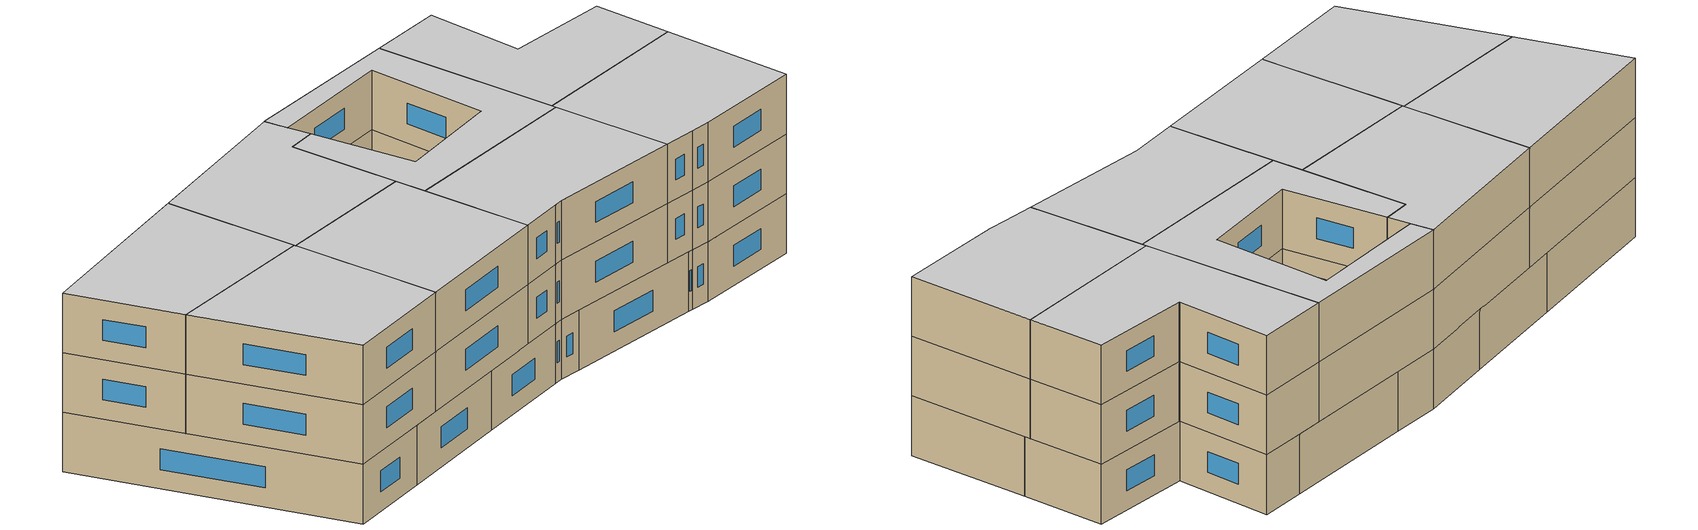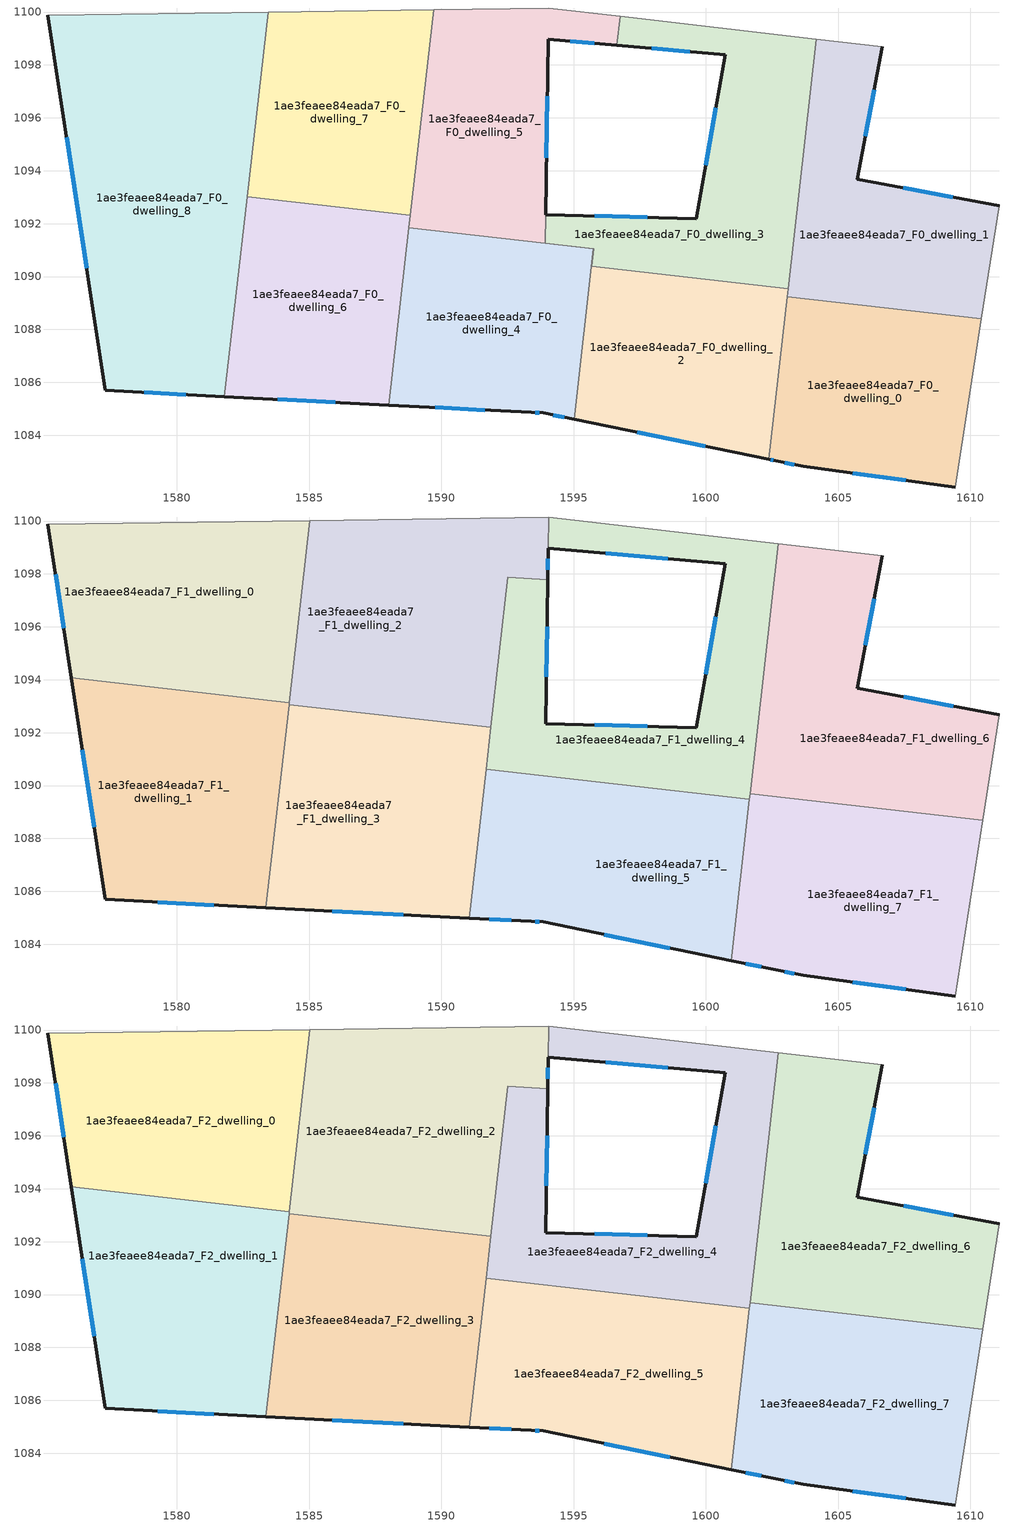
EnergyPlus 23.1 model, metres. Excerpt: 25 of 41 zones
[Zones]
1ae3feaee84eada7_F0_dwelling_0
 floor ground (EU_floor_Construction): 1610.42,1088.4 1609.44,1082.04 1603.68,1082.83 1602.64,1083.04 1602.38,1083.09 1603.07,1089.23 z0
 wall outside (EU_wall_Construction): 1602.38,1083.09 1602.64,1083.04 1603.68,1082.83 1609.44,1082.04 z0:3
 wall to 1ae3feaee84eada7_F0_dwelling_1 (EU_wall_Construction): 1610.42,1088.4 1603.07,1089.23 z0:3
 wall adiabatic (EU_wall_Construction): 1609.44,1082.04 1610.42,1088.4 z0:3
 wall to 1ae3feaee84eada7_F0_dwelling_2 (EU_wall_Construction): 1603.07,1089.23 1602.38,1083.09 z0:3
 window (EU_Window_Construction): 1602.46,1083.07 1602.55,1083.05 / 1605.55,1082.57 1607.56,1082.3 / 1602.97,1082.97 1603.34,1082.89 z0.98:2.02
1ae3feaee84eada7_F0_dwelling_1
 floor ground (EU_floor_Construction): 1606.67,1098.68 1605.73,1093.68 1611.09,1092.67 1610.42,1088.4 1603.07,1089.23 1604.18,1098.97 z0
 wall outside (EU_wall_Construction): 1611.09,1092.67 1605.73,1093.68 1606.67,1098.68 z0:3
 wall adiabatic (EU_wall_Construction): 1606.67,1098.68 1604.18,1098.97 / 1610.42,1088.4 1611.09,1092.67 z0:3
 wall to 1ae3feaee84eada7_F0_dwelling_3 (EU_wall_Construction): 1604.18,1098.97 1603.11,1089.54 z0:3
 wall to 1ae3feaee84eada7_F0_dwelling_2 (EU_wall_Construction): 1603.11,1089.54 1603.07,1089.23 z0:3
 window (EU_Window_Construction): 1606.03,1095.31 1606.36,1097.06 / 1609.34,1093 1607.47,1093.36 z0.98:2.02
1ae3feaee84eada7_F0_dwelling_2
 floor ground (EU_floor_Construction): 1603.11,1089.54 1602.38,1083.09 1595.03,1084.6 1595.76,1091.06 1595.68,1090.39 z0
 wall outside (EU_wall_Construction): 1595.03,1084.6 1602.38,1083.09 z0:3
 wall to 1ae3feaee84eada7_F0_dwelling_4 (EU_wall_Construction): 1593.93,1091.27 1595.75,1091.05 1595.02,1084.6 z0:3
 wall to 1ae3feaee84eada7_F0_dwelling_3 (EU_wall_Construction): 1603.11,1089.54 1595.68,1090.39 1595.76,1091.06 1593.93,1091.27 1593.95,1092.34 z0:3
 wall to 1ae3feaee84eada7_F0_dwelling_5 (EU_wall_Construction): 1593.94,1092.35 1593.93,1091.27 z0:3
 window (EU_Window_Construction): 1597.42,1084.11 1599.99,1083.58 z0.98:2.02
1ae3feaee84eada7_F0_dwelling_3
 floor ground (EU_floor_Construction): 1604.18,1098.97 1603.11,1089.54 1595.68,1090.39 1595.76,1091.06 1593.93,1091.27 1593.95,1092.34 1599.64,1092.18 1600.73,1098.39 1596.63,1098.74 1596.76,1099.84 z0
 wall outside (EU_wall_Construction): 1596.63,1098.74 1600.73,1098.39 1599.64,1092.18 1593.95,1092.34 z0:3
 wall to 1ae3feaee84eada7_F0_dwelling_5 (EU_wall_Construction): 1596.76,1099.84 1596.63,1098.74 z0:3
 wall adiabatic (EU_wall_Construction): 1604.18,1098.97 1596.76,1099.84 z0:3
 window (EU_Window_Construction): 1597.79,1092.24 1595.8,1092.29 / 1600.37,1096.38 1599.99,1094.2 / 1597.96,1098.63 1599.39,1098.51 z0.98:2.02
1ae3feaee84eada7_F0_dwelling_4
 floor ground (EU_floor_Construction): 1595.75,1091.05 1595.02,1084.6 1593.85,1084.84 1593.4,1084.87 1588.01,1085.14 1588.77,1091.85 1593.93,1091.27 z0
 wall outside (EU_wall_Construction): 1588.01,1085.14 1593.4,1084.87 1593.85,1084.84 1595.02,1084.6 z0:3
 wall to 1ae3feaee84eada7_F0_dwelling_5 (EU_wall_Construction): 1593.93,1091.27 1588.77,1091.85 z0:3
 wall to 1ae3feaee84eada7_F0_dwelling_6 (EU_wall_Construction): 1588.77,1091.85 1588.01,1085.14 z0:3
 window (EU_Window_Construction): 1594.23,1084.77 1594.64,1084.68 / 1593.54,1084.86 1593.7,1084.85 / 1589.76,1085.05 1591.65,1084.96 z0.98:2.02
 ceiling adiabatic (EU_roof_Construction): 1595.65,1090.16 1595.75,1091.05 1591.8,1091.51 1591.69,1090.61 z3
1ae3feaee84eada7_F0_dwelling_5
 floor ground (EU_floor_Construction): 1596.76,1099.84 1596.63,1098.74 1594.04,1098.96 1593.93,1091.27 1588.77,1091.85 1589.71,1100.09 1594.06,1100.16 z0
 wall outside (EU_wall_Construction): 1593.94,1092.35 1594.04,1098.96 1596.63,1098.74 z0:3
 wall adiabatic (EU_wall_Construction): 1596.76,1099.84 1594.06,1100.16 1589.71,1100.09 z0:3
 wall to 1ae3feaee84eada7_F0_dwelling_7 (EU_wall_Construction): 1589.71,1100.09 1588.83,1092.32 z0:3
 wall to 1ae3feaee84eada7_F0_dwelling_6 (EU_wall_Construction): 1588.83,1092.32 1588.77,1091.85 z0:3
 window (EU_Window_Construction): 1594.88,1098.89 1595.79,1098.82 / 1593.97,1094.5 1594.01,1096.81 z0.98:2.02
1ae3feaee84eada7_F0_dwelling_6
 floor ground (EU_floor_Construction): 1588.83,1092.32 1588.01,1085.14 1581.8,1085.46 1582.66,1093.02 z0
 wall outside (EU_wall_Construction): 1581.8,1085.46 1588.01,1085.14 z0:3
 wall to 1ae3feaee84eada7_F0_dwelling_7 (EU_wall_Construction): 1588.83,1092.32 1582.66,1093.02 z0:3
 wall to 1ae3feaee84eada7_F0_dwelling_8 (EU_wall_Construction): 1582.66,1093.02 1581.8,1085.46 z0:3
 window (EU_Window_Construction): 1583.82,1085.36 1585.99,1085.25 z0.98:2.02
1ae3feaee84eada7_F0_dwelling_7
 floor ground (EU_floor_Construction): 1589.71,1100.09 1588.83,1092.32 1582.66,1093.02 1583.45,1100 z0
 wall adiabatic (EU_wall_Construction): 1589.71,1100.09 1583.45,1100 z0:3
 wall to 1ae3feaee84eada7_F0_dwelling_8 (EU_wall_Construction): 1583.45,1100 1582.66,1093.02 z0:3
1ae3feaee84eada7_F0_dwelling_8
 floor ground (EU_floor_Construction): 1583.45,1100 1581.8,1085.46 1577.3,1085.7 1575.13,1099.88 z0
 wall outside (EU_wall_Construction): 1575.13,1099.88 1577.3,1085.7 1581.8,1085.46 z0:3
 wall adiabatic (EU_wall_Construction): 1583.45,1100 1575.13,1099.88 z0:3
 window (EU_Window_Construction): 1578.76,1085.62 1580.34,1085.54 / 1575.83,1095.26 1576.59,1090.31 z0.98:2.02
1ae3feaee84eada7_F1_dwelling_0
 floor to 1ae3feaee84eada7_F0_dwelling_8 (EU_floor_Construction): 1583.45,1100 1582.69,1093.31 1576.02,1094.07 1575.13,1099.88 z3
 floor to 1ae3feaee84eada7_F0_dwelling_7 (EU_floor_Construction): 1585.03,1100.02 1584.25,1093.13 1582.69,1093.31 1583.45,1100 z3
 wall outside (EU_wall_Construction): 1575.13,1099.88 1576.02,1094.07 z3:6
 wall to 1ae3feaee84eada7_F1_dwelling_1 (EU_wall_Construction): 1576.02,1094.07 1584.25,1093.13 z3:6
 wall adiabatic (EU_wall_Construction): 1585.03,1100.02 1575.13,1099.88 z3:6
 wall to 1ae3feaee84eada7_F1_dwelling_2 (EU_wall_Construction): 1584.25,1093.13 1585.03,1100.02 z3:6
 window (EU_Window_Construction): 1575.42,1097.99 1575.73,1095.96 z3.98:5.02
1ae3feaee84eada7_F1_dwelling_1
 floor to 1ae3feaee84eada7_F0_dwelling_6 (EU_floor_Construction): 1584.22,1092.85 1583.37,1085.38 1581.8,1085.46 1582.66,1093.02 z3
 floor to 1ae3feaee84eada7_F0_dwelling_8 (EU_floor_Construction): 1582.69,1093.31 1581.8,1085.46 1577.3,1085.7 1576.02,1094.07 z3
 floor to 1ae3feaee84eada7_F0_dwelling_7 (EU_floor_Construction): 1584.25,1093.13 1584.22,1092.85 1582.66,1093.02 1582.69,1093.31 z3
 wall outside (EU_wall_Construction): 1576.02,1094.07 1577.3,1085.7 1583.37,1085.38 z3:6
 wall to 1ae3feaee84eada7_F1_dwelling_3 (EU_wall_Construction): 1583.37,1085.38 1584.24,1093.06 z3:6
 wall to 1ae3feaee84eada7_F1_dwelling_2 (EU_wall_Construction): 1584.24,1093.06 1584.25,1093.13 z3:6
 window (EU_Window_Construction): 1576.43,1091.35 1576.88,1088.42 / 1579.27,1085.59 1581.39,1085.48 z3.98:5.02
1ae3feaee84eada7_F1_dwelling_2
 floor to 1ae3feaee84eada7_F0_dwelling_7 (EU_floor_Construction): 1589.71,1100.09 1588.85,1092.54 1584.24,1093.06 1585.03,1100.02 z3
 floor to 1ae3feaee84eada7_F0_dwelling_5 (EU_floor_Construction): 1594.05,1100.15 1594.02,1097.77 1592.52,1097.87 1591.87,1092.2 1588.85,1092.54 1589.71,1100.09 z3
 wall outside (EU_wall_Construction): 1594.02,1097.77 1594.04,1098.97 z3:6
 wall to 1ae3feaee84eada7_F1_dwelling_4 (EU_wall_Construction): 1591.87,1092.2 1592.52,1097.87 1594.02,1097.77 / 1594.04,1098.97 1594.05,1100.16 z3:6
 wall to 1ae3feaee84eada7_F1_dwelling_3 (EU_wall_Construction): 1584.24,1093.06 1591.87,1092.2 z3:6
 wall adiabatic (EU_wall_Construction): 1594.05,1100.16 1585.03,1100.02 z3:6
 window (EU_Window_Construction): 1594.03,1098.16 1594.03,1098.58 z3.98:5.02
1ae3feaee84eada7_F1_dwelling_3
 floor to 1ae3feaee84eada7_F0_dwelling_4 (EU_floor_Construction): 1591.8,1091.51 1591.05,1084.99 1588.01,1085.14 1588.77,1091.85 z3
 floor to 1ae3feaee84eada7_F0_dwelling_6 (EU_floor_Construction): 1588.83,1092.32 1588.01,1085.14 1583.37,1085.38 1584.22,1092.85 z3
 floor to 1ae3feaee84eada7_F0_dwelling_7 (EU_floor_Construction): 1588.85,1092.54 1588.83,1092.32 1584.22,1092.85 1584.24,1093.06 z3
 floor to 1ae3feaee84eada7_F0_dwelling_5 (EU_floor_Construction): 1591.87,1092.2 1591.8,1091.51 1588.77,1091.85 1588.85,1092.54 z3
 wall outside (EU_wall_Construction): 1583.37,1085.38 1591.05,1084.99 z3:6
 wall to 1ae3feaee84eada7_F1_dwelling_5 (EU_wall_Construction): 1591.05,1084.99 1591.69,1090.61 z3:6
 wall to 1ae3feaee84eada7_F1_dwelling_4 (EU_wall_Construction): 1591.69,1090.61 1591.87,1092.2 z3:6
 window (EU_Window_Construction): 1585.87,1085.25 1588.56,1085.11 z3.98:5.02
1ae3feaee84eada7_F1_dwelling_4
 floor to 1ae3feaee84eada7_F0_dwelling_3 (EU_floor_Construction): 1602.75,1099.14 1601.67,1089.71 1595.68,1090.39 1595.76,1091.06 1593.93,1091.27 1593.95,1092.34 1599.64,1092.18 1600.73,1098.39 1596.63,1098.74 1596.76,1099.84 z3
 floor to 1ae3feaee84eada7_F0_dwelling_5 (EU_floor_Construction): 1594.02,1097.77 1593.93,1091.27 1591.8,1091.51 1592.52,1097.87 z3; 1596.76,1099.84 1596.63,1098.74 1594.04,1098.96 1594.06,1100.15 z3
 floor to 1ae3feaee84eada7_F0_dwelling_2 (EU_floor_Construction): 1601.67,1089.71 1601.65,1089.48 1595.65,1090.16 1595.75,1091.05 1595.68,1090.39 z3
 floor adiabatic (EU_floor_Construction): 1595.75,1091.05 1595.65,1090.16 1591.69,1090.61 1591.8,1091.51 z3
 wall outside (EU_wall_Construction): 1594.04,1098.96 1600.73,1098.39 1599.64,1092.18 1593.95,1092.34 1594.02,1097.77 z3:6
 wall adiabatic (EU_wall_Construction): 1602.75,1099.14 1594.06,1100.16 z3:6
 wall to 1ae3feaee84eada7_F1_dwelling_5 (EU_wall_Construction): 1591.69,1090.61 1601.65,1089.48 z3:6
 wall to 1ae3feaee84eada7_F1_dwelling_6 (EU_wall_Construction): 1601.67,1089.7 1602.75,1099.14 z3:6
 wall to 1ae3feaee84eada7_F1_dwelling_7 (EU_wall_Construction): 1601.65,1089.48 1601.67,1089.7 z3:6
 window (EU_Window_Construction): 1593.97,1094.11 1594,1096.01 / 1597.79,1092.24 1595.8,1092.29 / 1600.37,1096.38 1599.99,1094.2 / 1596.22,1098.78 1598.55,1098.58 z3.98:5.02
1ae3feaee84eada7_F1_dwelling_5
 floor to 1ae3feaee84eada7_F0_dwelling_2 (EU_floor_Construction): 1601.65,1089.48 1600.96,1083.38 1595.02,1084.6 1595.65,1090.16 z3
 floor to 1ae3feaee84eada7_F0_dwelling_4 (EU_floor_Construction): 1595.65,1090.16 1595.02,1084.6 1593.85,1084.84 1593.4,1084.87 1591.05,1084.99 1591.69,1090.61 z3
 wall outside (EU_wall_Construction): 1591.05,1084.99 1593.4,1084.87 1593.85,1084.84 1600.96,1083.38 z3:6
 wall to 1ae3feaee84eada7_F1_dwelling_7 (EU_wall_Construction): 1600.96,1083.38 1601.65,1089.48 z3:6
 window (EU_Window_Construction): 1593.54,1084.86 1593.7,1084.85 / 1591.82,1084.95 1592.63,1084.9 / 1596.16,1084.37 1598.64,1083.86 z3.98:5.02
1ae3feaee84eada7_F1_dwelling_6
 floor to 1ae3feaee84eada7_F0_dwelling_1 (EU_floor_Construction): 1606.67,1098.68 1605.73,1093.68 1611.09,1092.67 1610.47,1088.7 1603.11,1089.53 1604.18,1098.97 z3
 floor to 1ae3feaee84eada7_F0_dwelling_3 (EU_floor_Construction): 1604.18,1098.97 1603.11,1089.54 1601.67,1089.71 1602.75,1099.14 z3
 wall outside (EU_wall_Construction): 1611.09,1092.67 1605.74,1093.68 1605.73,1093.68 1606.67,1098.68 z3:6
 wall adiabatic (EU_wall_Construction): 1610.47,1088.7 1611.09,1092.67 / 1606.67,1098.68 1602.75,1099.14 z3:6
 wall to 1ae3feaee84eada7_F1_dwelling_7 (EU_wall_Construction): 1601.67,1089.7 1610.47,1088.7 z3:6
 window (EU_Window_Construction): 1606.03,1095.31 1606.36,1097.06 / 1609.35,1093 1607.48,1093.35 z3.98:5.02
1ae3feaee84eada7_F1_dwelling_7
 floor to 1ae3feaee84eada7_F0_dwelling_0 (EU_floor_Construction): 1610.42,1088.4 1609.44,1082.04 1603.68,1082.83 1602.64,1083.04 1602.38,1083.09 1603.07,1089.23 z3
 floor to 1ae3feaee84eada7_F0_dwelling_2 (EU_floor_Construction): 1603.11,1089.53 1602.38,1083.09 1600.96,1083.38 1601.67,1089.7 z3
 floor to 1ae3feaee84eada7_F0_dwelling_1 (EU_floor_Construction): 1610.47,1088.7 1610.42,1088.4 1603.07,1089.23 1603.11,1089.53 z3
 wall outside (EU_wall_Construction): 1600.96,1083.38 1602.64,1083.04 1603.68,1082.83 1609.44,1082.04 z3:6
 wall adiabatic (EU_wall_Construction): 1609.44,1082.04 1610.47,1088.7 z3:6
 window (EU_Window_Construction): 1602.97,1082.97 1603.34,1082.89 / 1601.5,1083.27 1602.09,1083.15 / 1605.55,1082.57 1607.56,1082.3 z3.98:5.02
1ae3feaee84eada7_F2_dwelling_0
 floor to 1ae3feaee84eada7_F1_dwelling_0 (EU_floor_Construction): 1585.03,1100.02 1584.25,1093.13 1576.02,1094.07 1575.13,1099.88 z6
 wall outside (EU_wall_Construction): 1575.13,1099.88 1576.02,1094.07 z6:9
 wall to 1ae3feaee84eada7_F2_dwelling_1 (EU_wall_Construction): 1576.02,1094.07 1584.25,1093.13 z6:9
 wall adiabatic (EU_wall_Construction): 1585.03,1100.02 1575.13,1099.88 z6:9
 wall to 1ae3feaee84eada7_F2_dwelling_2 (EU_wall_Construction): 1584.25,1093.13 1585.03,1100.02 z6:9
 window (EU_Window_Construction): 1575.42,1097.99 1575.73,1095.96 z6.98:8.02
 ceiling to 1ae3feaee84eada7_F3_dwelling_0 (EU_floor_Construction): 1584.25,1093.13 1585.03,1100.02 1575.13,1099.88 1576.02,1094.07 z9
1ae3feaee84eada7_F2_dwelling_1
 floor to 1ae3feaee84eada7_F1_dwelling_1 (EU_floor_Construction): 1584.25,1093.13 1583.37,1085.38 1577.3,1085.7 1576.02,1094.07 z6
 wall outside (EU_wall_Construction): 1576.02,1094.07 1577.3,1085.7 1583.37,1085.38 z6:9
 wall to 1ae3feaee84eada7_F2_dwelling_3 (EU_wall_Construction): 1583.37,1085.38 1584.24,1093.06 z6:9
 wall to 1ae3feaee84eada7_F2_dwelling_2 (EU_wall_Construction): 1584.24,1093.06 1584.25,1093.13 z6:9
 window (EU_Window_Construction): 1576.43,1091.35 1576.88,1088.42 / 1579.27,1085.59 1581.39,1085.48 z6.98:8.02
 ceiling to 1ae3feaee84eada7_F3_dwelling_1 (EU_floor_Construction): 1583.37,1085.38 1584.25,1093.13 1576.02,1094.07 1577.3,1085.7 z9
1ae3feaee84eada7_F2_dwelling_2
 floor to 1ae3feaee84eada7_F1_dwelling_2 (EU_floor_Construction): 1594.05,1100.16 1594.02,1097.77 1592.52,1097.87 1591.87,1092.2 1584.24,1093.06 1585.03,1100.02 z6
 wall outside (EU_wall_Construction): 1594.02,1097.77 1594.04,1098.97 z6:9
 wall to 1ae3feaee84eada7_F2_dwelling_4 (EU_wall_Construction): 1591.87,1092.2 1592.52,1097.87 1594.02,1097.77 / 1594.04,1098.97 1594.05,1100.16 z6:9
 wall to 1ae3feaee84eada7_F2_dwelling_3 (EU_wall_Construction): 1584.24,1093.06 1591.87,1092.2 z6:9
 wall adiabatic (EU_wall_Construction): 1594.05,1100.16 1585.03,1100.02 z6:9
 window (EU_Window_Construction): 1594.03,1098.16 1594.03,1098.58 z6.98:8.02
 ceiling to 1ae3feaee84eada7_F3_dwelling_2 (EU_floor_Construction): 1591.87,1092.2 1592.52,1097.87 1594.02,1097.77 1594.05,1100.16 1585.03,1100.02 1584.24,1093.06 z9
1ae3feaee84eada7_F2_dwelling_3
 floor to 1ae3feaee84eada7_F1_dwelling_3 (EU_floor_Construction): 1591.87,1092.2 1591.05,1084.99 1583.37,1085.38 1584.24,1093.06 z6
 wall outside (EU_wall_Construction): 1583.37,1085.38 1591.05,1084.99 z6:9
 wall to 1ae3feaee84eada7_F2_dwelling_5 (EU_wall_Construction): 1591.05,1084.99 1591.69,1090.61 z6:9
 wall to 1ae3feaee84eada7_F2_dwelling_4 (EU_wall_Construction): 1591.69,1090.61 1591.87,1092.2 z6:9
 window (EU_Window_Construction): 1585.87,1085.25 1588.56,1085.11 z6.98:8.02
 ceiling to 1ae3feaee84eada7_F3_dwelling_3 (EU_floor_Construction): 1591.05,1084.99 1591.87,1092.2 1584.24,1093.06 1583.37,1085.38 z9
1ae3feaee84eada7_F2_dwelling_4
 floor to 1ae3feaee84eada7_F1_dwelling_4 (EU_floor_Construction): 1602.75,1099.14 1601.65,1089.48 1591.69,1090.61 1592.52,1097.87 1594.02,1097.77 1593.95,1092.34 1599.64,1092.18 1600.73,1098.39 1594.04,1098.96 1594.06,1100.16 z6
 wall outside (EU_wall_Construction): 1594.04,1098.96 1600.73,1098.39 1599.64,1092.18 1593.95,1092.34 1594.02,1097.77 z6:9
 wall adiabatic (EU_wall_Construction): 1602.75,1099.14 1594.06,1100.16 z6:9
 wall to 1ae3feaee84eada7_F2_dwelling_5 (EU_wall_Construction): 1591.69,1090.61 1601.65,1089.48 z6:9
 wall to 1ae3feaee84eada7_F2_dwelling_6 (EU_wall_Construction): 1601.67,1089.7 1602.75,1099.14 z6:9
 wall to 1ae3feaee84eada7_F2_dwelling_7 (EU_wall_Construction): 1601.65,1089.48 1601.67,1089.7 z6:9
 window (EU_Window_Construction): 1593.97,1094.11 1594,1096.01 / 1597.79,1092.24 1595.8,1092.29 / 1600.37,1096.38 1599.99,1094.2 / 1596.22,1098.78 1598.55,1098.58 z6.98:8.02
 ceiling to 1ae3feaee84eada7_F3_dwelling_4 (EU_floor_Construction): 1601.65,1089.48 1602.75,1099.14 1594.06,1100.16 1594.04,1098.96 1600.73,1098.39 1599.64,1092.18 1593.95,1092.34 1594.02,1097.77 1592.52,1097.87 1591.69,1090.61 z9
1ae3feaee84eada7_F2_dwelling_5
 floor to 1ae3feaee84eada7_F1_dwelling_5 (EU_floor_Construction): 1601.65,1089.48 1600.96,1083.38 1593.85,1084.84 1593.4,1084.87 1591.05,1084.99 1591.69,1090.61 z6
 wall outside (EU_wall_Construction): 1591.05,1084.99 1593.4,1084.87 1593.85,1084.84 1600.96,1083.38 z6:9
 wall to 1ae3feaee84eada7_F2_dwelling_7 (EU_wall_Construction): 1600.96,1083.38 1601.65,1089.48 z6:9
 window (EU_Window_Construction): 1593.54,1084.86 1593.7,1084.85 / 1591.82,1084.95 1592.63,1084.9 / 1596.16,1084.37 1598.64,1083.86 z6.98:8.02
 ceiling to 1ae3feaee84eada7_F3_dwelling_5 (EU_floor_Construction): 1600.96,1083.38 1601.65,1089.48 1591.69,1090.61 1591.05,1084.99 1593.4,1084.87 1593.85,1084.84 z9
1ae3feaee84eada7_F2_dwelling_6
 floor to 1ae3feaee84eada7_F1_dwelling_6 (EU_floor_Construction): 1606.67,1098.68 1605.73,1093.68 1605.74,1093.68 1611.09,1092.67 1610.47,1088.7 1601.67,1089.7 1602.75,1099.14 z6
 wall outside (EU_wall_Construction): 1611.09,1092.67 1605.74,1093.68 1605.73,1093.68 1606.67,1098.68 z6:9
 wall adiabatic (EU_wall_Construction): 1610.47,1088.7 1611.09,1092.67 / 1606.67,1098.68 1602.75,1099.14 z6:9
 wall to 1ae3feaee84eada7_F2_dwelling_7 (EU_wall_Construction): 1601.67,1089.7 1610.47,1088.7 z6:9
 window (EU_Window_Construction): 1606.03,1095.31 1606.36,1097.06 / 1609.35,1093 1607.48,1093.35 z6.98:8.02
 ceiling to 1ae3feaee84eada7_F3_dwelling_6 (EU_floor_Construction): 1610.47,1088.7 1611.09,1092.67 1605.74,1093.68 1605.73,1093.68 1606.67,1098.68 1602.75,1099.14 1601.67,1089.7 z9
1ae3feaee84eada7_F2_dwelling_7
 floor to 1ae3feaee84eada7_F1_dwelling_7 (EU_floor_Construction): 1610.47,1088.7 1609.44,1082.04 1603.68,1082.83 1602.64,1083.04 1600.96,1083.38 1601.67,1089.7 z6
 wall outside (EU_wall_Construction): 1600.96,1083.38 1602.64,1083.04 1603.68,1082.83 1609.44,1082.04 z6:9
 wall adiabatic (EU_wall_Construction): 1609.44,1082.04 1610.47,1088.7 z6:9
 window (EU_Window_Construction): 1602.97,1082.97 1603.34,1082.89 / 1601.5,1083.27 1602.09,1083.15 / 1605.55,1082.57 1607.56,1082.3 z6.98:8.02
 ceiling to 1ae3feaee84eada7_F3_dwelling_7 (EU_floor_Construction): 1609.44,1082.04 1610.47,1088.7 1601.67,1089.7 1600.96,1083.38 1602.64,1083.04 1603.68,1082.83 z9
[Building]
EU S2 Campaign: North Axis=0; Terrain=City; Solar Distribution=FullExterior
[Site:Location]
Bologna: Latitude=44.5; Longitude=11.25; Time Zone=1; Elevation=37
[SizingPeriod:WeatherFileDays]
AnnualSizingPeriod: Begin Month=1; Begin Day of Month=1; End Month=12; End Day of Month=31; Day of Week for Start Day=Monday; Use Weather File Daylight Saving Period=No; Use Weather File Rain and Snow Indicators=No
[MATERIAL]
EU_InternalMass_Material: Roughness=MediumRough; Thickness=0.1; Conductivity=1; Density=1800; Specific Heat=900; Thermal Absorptance=0.9; Solar Absorptance=0.7; Visible Absorptance=0.7
[MATERIAL:NOMASS] Roughness=MediumRough; Thermal Absorptance=0.9; Solar Absorptance=0.7; Visible Absorptance=0.7
Name | Thermal Resistance
EU_wall_NoMass | 0.905828
EU_roof_NoMass | 0.37593
EU_floor_NoMass | 0.67114
[WINDOWMATERIAL:SIMPLEGLAZINGSYSTEM]
EU_Window_SimpleGlazing: UFactor=4.52486; Solar Heat Gain Coefficient=0.85; Visible Transmittance=0.85
[CONSTRUCTION]
EU_wall_Construction: EU_wall_NoMass
EU_roof_Construction: EU_roof_NoMass
EU_floor_Construction: EU_floor_NoMass
EU_Window_Construction: EU_Window_SimpleGlazing
EU_InternalMass_Construction: EU_InternalMass_Material
[ZONE] Type=1; Multiplier=1; Ceiling Height=autocalculate; Floor Area=autocalculate; Part of Total Floor Area=Yes
Name | Volume
1ae3feaee84eada7_F0_dwelling_0 | 138.152
1ae3feaee84eada7_F1_dwelling_0; 1ae3feaee84eada7_F2_dwelling_0 | 172.68
1ae3feaee84eada7_F0_dwelling_1 | 138.162
1ae3feaee84eada7_F1_dwelling_1; 1ae3feaee84eada7_F2_dwelling_1 | 172.677
1ae3feaee84eada7_F0_dwelling_2 | 138.135
1ae3feaee84eada7_F1_dwelling_2; 1ae3feaee84eada7_F2_dwelling_2 | 182.41
1ae3feaee84eada7_F0_dwelling_3 | 144.729
1ae3feaee84eada7_F1_dwelling_3; 1ae3feaee84eada7_F2_dwelling_3 | 172.679
1ae3feaee84eada7_F0_dwelling_4 | 138.01
1ae3feaee84eada7_F1_dwelling_4 | 162.938
1ae3feaee84eada7_F2_dwelling_4 | 162.952
1ae3feaee84eada7_F0_dwelling_5 | 131.535
1ae3feaee84eada7_F1_dwelling_5; 1ae3feaee84eada7_F2_dwelling_5 | 172.6875
1ae3feaee84eada7_F0_dwelling_6 | 138.141
1ae3feaee84eada7_F1_dwelling_6; 1ae3feaee84eada7_F2_dwelling_6 | 172.673
1ae3feaee84eada7_F0_dwelling_7 | 138.142
1ae3feaee84eada7_F1_dwelling_7; 1ae3feaee84eada7_F2_dwelling_7 | 172.689
1ae3feaee84eada7_F0_dwelling_8 | 276.3
[INTERNALMASS] Construction=EU_InternalMass_Construction
Name | Zone or ZoneList | Surface Area
1ae3feaee84eada7_F0_dwelling_0_EU_InternalMass | 1ae3feaee84eada7_F0_dwelling_0 | 46.0506
1ae3feaee84eada7_F0_dwelling_1_EU_InternalMass | 1ae3feaee84eada7_F0_dwelling_1 | 46.054
1ae3feaee84eada7_F0_dwelling_2_EU_InternalMass | 1ae3feaee84eada7_F0_dwelling_2 | 46.0962
1ae3feaee84eada7_F0_dwelling_3_EU_InternalMass | 1ae3feaee84eada7_F0_dwelling_3 | 48.2429
1ae3feaee84eada7_F0_dwelling_4_EU_InternalMass | 1ae3feaee84eada7_F0_dwelling_4 | 45.9985
1ae3feaee84eada7_F0_dwelling_5_EU_InternalMass | 1ae3feaee84eada7_F0_dwelling_5 | 43.8569
1ae3feaee84eada7_F0_dwelling_6_EU_InternalMass | 1ae3feaee84eada7_F0_dwelling_6 | 46.0473
1ae3feaee84eada7_F0_dwelling_7_EU_InternalMass | 1ae3feaee84eada7_F0_dwelling_7 | 46.0469
1ae3feaee84eada7_F0_dwelling_8_EU_InternalMass | 1ae3feaee84eada7_F0_dwelling_8 | 92.1003
1ae3feaee84eada7_F1_dwelling_0_EU_InternalMass | 1ae3feaee84eada7_F1_dwelling_0 | 57.5601
1ae3feaee84eada7_F1_dwelling_1_EU_InternalMass | 1ae3feaee84eada7_F1_dwelling_1 | 57.5583
1ae3feaee84eada7_F1_dwelling_2_EU_InternalMass | 1ae3feaee84eada7_F1_dwelling_2 | 60.801
1ae3feaee84eada7_F1_dwelling_3_EU_InternalMass | 1ae3feaee84eada7_F1_dwelling_3 | 57.5607
1ae3feaee84eada7_F1_dwelling_4_EU_InternalMass | 1ae3feaee84eada7_F1_dwelling_4 | 54.3223
1ae3feaee84eada7_F1_dwelling_5_EU_InternalMass | 1ae3feaee84eada7_F1_dwelling_5 | 57.5639
1ae3feaee84eada7_F1_dwelling_6_EU_InternalMass | 1ae3feaee84eada7_F1_dwelling_6 | 57.5579
1ae3feaee84eada7_F1_dwelling_7_EU_InternalMass | 1ae3feaee84eada7_F1_dwelling_7 | 57.5623
1ae3feaee84eada7_F2_dwelling_0_EU_InternalMass | 1ae3feaee84eada7_F2_dwelling_0 | 57.5601
1ae3feaee84eada7_F2_dwelling_1_EU_InternalMass | 1ae3feaee84eada7_F2_dwelling_1 | 57.5583
1ae3feaee84eada7_F2_dwelling_2_EU_InternalMass | 1ae3feaee84eada7_F2_dwelling_2 | 60.801
1ae3feaee84eada7_F2_dwelling_3_EU_InternalMass | 1ae3feaee84eada7_F2_dwelling_3 | 57.5607
1ae3feaee84eada7_F2_dwelling_4_EU_InternalMass | 1ae3feaee84eada7_F2_dwelling_4 | 54.3223
1ae3feaee84eada7_F2_dwelling_5_EU_InternalMass | 1ae3feaee84eada7_F2_dwelling_5 | 57.5639
1ae3feaee84eada7_F2_dwelling_6_EU_InternalMass | 1ae3feaee84eada7_F2_dwelling_6 | 57.5579
1ae3feaee84eada7_F2_dwelling_7_EU_InternalMass | 1ae3feaee84eada7_F2_dwelling_7 | 57.5623
[OTHEREQUIPMENT] Fuel Type=Electricity; Design Level Calculation Method=Watts/Area; Power per Zone Floor Area=1; Fraction Latent=0; Fraction Radiant=0; Fraction Lost=0; Carbon Dioxide Generation Rate=0; EndUse Subcategory=EU_Step8_InternalGains
Name | Zone or ZoneList or Space or SpaceList | Schedule
EU_Step8_InternalGain_1ae3feaee84eada7_F0_dwelling_0_f000 | 1ae3feaee84eada7_F0_dwelling_0 | EU_Step8_GainSchedule_1ae3feaee84eada7_F0_dwelling_0_f000
EU_Step8_InternalGain_1ae3feaee84eada7_F0_dwelling_1_f000 | 1ae3feaee84eada7_F0_dwelling_1 | EU_Step8_GainSchedule_1ae3feaee84eada7_F0_dwelling_1_f000
EU_Step8_InternalGain_1ae3feaee84eada7_F0_dwelling_2_f000 | 1ae3feaee84eada7_F0_dwelling_2 | EU_Step8_GainSchedule_1ae3feaee84eada7_F0_dwelling_2_f000
EU_Step8_InternalGain_1ae3feaee84eada7_F0_dwelling_3_f000 | 1ae3feaee84eada7_F0_dwelling_3 | EU_Step8_GainSchedule_1ae3feaee84eada7_F0_dwelling_3_f000
EU_Step8_InternalGain_1ae3feaee84eada7_F0_dwelling_4_f000 | 1ae3feaee84eada7_F0_dwelling_4 | EU_Step8_GainSchedule_1ae3feaee84eada7_F0_dwelling_4_f000
EU_Step8_InternalGain_1ae3feaee84eada7_F0_dwelling_5_f000 | 1ae3feaee84eada7_F0_dwelling_5 | EU_Step8_GainSchedule_1ae3feaee84eada7_F0_dwelling_5_f000
EU_Step8_InternalGain_1ae3feaee84eada7_F0_dwelling_6_f000 | 1ae3feaee84eada7_F0_dwelling_6 | EU_Step8_GainSchedule_1ae3feaee84eada7_F0_dwelling_6_f000
EU_Step8_InternalGain_1ae3feaee84eada7_F0_dwelling_7_f000 | 1ae3feaee84eada7_F0_dwelling_7 | EU_Step8_GainSchedule_1ae3feaee84eada7_F0_dwelling_7_f000
EU_Step8_InternalGain_1ae3feaee84eada7_F0_dwelling_8_f000 | 1ae3feaee84eada7_F0_dwelling_8 | EU_Step8_GainSchedule_1ae3feaee84eada7_F0_dwelling_8_f000
EU_Step8_InternalGain_1ae3feaee84eada7_F1_dwelling_0_f000 | 1ae3feaee84eada7_F1_dwelling_0 | EU_Step8_GainSchedule_1ae3feaee84eada7_F1_dwelling_0_f000
EU_Step8_InternalGain_1ae3feaee84eada7_F1_dwelling_1_f000 | 1ae3feaee84eada7_F1_dwelling_1 | EU_Step8_GainSchedule_1ae3feaee84eada7_F1_dwelling_1_f000
EU_Step8_InternalGain_1ae3feaee84eada7_F1_dwelling_2_f000 | 1ae3feaee84eada7_F1_dwelling_2 | EU_Step8_GainSchedule_1ae3feaee84eada7_F1_dwelling_2_f000
EU_Step8_InternalGain_1ae3feaee84eada7_F1_dwelling_3_f000 | 1ae3feaee84eada7_F1_dwelling_3 | EU_Step8_GainSchedule_1ae3feaee84eada7_F1_dwelling_3_f000
EU_Step8_InternalGain_1ae3feaee84eada7_F1_dwelling_4_f000 | 1ae3feaee84eada7_F1_dwelling_4 | EU_Step8_GainSchedule_1ae3feaee84eada7_F1_dwelling_4_f000
EU_Step8_InternalGain_1ae3feaee84eada7_F1_dwelling_5_f000 | 1ae3feaee84eada7_F1_dwelling_5 | EU_Step8_GainSchedule_1ae3feaee84eada7_F1_dwelling_5_f000
EU_Step8_InternalGain_1ae3feaee84eada7_F1_dwelling_6_f000 | 1ae3feaee84eada7_F1_dwelling_6 | EU_Step8_GainSchedule_1ae3feaee84eada7_F1_dwelling_6_f000
EU_Step8_InternalGain_1ae3feaee84eada7_F1_dwelling_7_f000 | 1ae3feaee84eada7_F1_dwelling_7 | EU_Step8_GainSchedule_1ae3feaee84eada7_F1_dwelling_7_f000
EU_Step8_InternalGain_1ae3feaee84eada7_F2_dwelling_0_f000 | 1ae3feaee84eada7_F2_dwelling_0 | EU_Step8_GainSchedule_1ae3feaee84eada7_F2_dwelling_0_f000
EU_Step8_InternalGain_1ae3feaee84eada7_F2_dwelling_1_f000 | 1ae3feaee84eada7_F2_dwelling_1 | EU_Step8_GainSchedule_1ae3feaee84eada7_F2_dwelling_1_f000
EU_Step8_InternalGain_1ae3feaee84eada7_F2_dwelling_2_f000 | 1ae3feaee84eada7_F2_dwelling_2 | EU_Step8_GainSchedule_1ae3feaee84eada7_F2_dwelling_2_f000
EU_Step8_InternalGain_1ae3feaee84eada7_F2_dwelling_3_f000 | 1ae3feaee84eada7_F2_dwelling_3 | EU_Step8_GainSchedule_1ae3feaee84eada7_F2_dwelling_3_f000
EU_Step8_InternalGain_1ae3feaee84eada7_F2_dwelling_4_f000 | 1ae3feaee84eada7_F2_dwelling_4 | EU_Step8_GainSchedule_1ae3feaee84eada7_F2_dwelling_4_f000
EU_Step8_InternalGain_1ae3feaee84eada7_F2_dwelling_5_f000 | 1ae3feaee84eada7_F2_dwelling_5 | EU_Step8_GainSchedule_1ae3feaee84eada7_F2_dwelling_5_f000
EU_Step8_InternalGain_1ae3feaee84eada7_F2_dwelling_6_f000 | 1ae3feaee84eada7_F2_dwelling_6 | EU_Step8_GainSchedule_1ae3feaee84eada7_F2_dwelling_6_f000
EU_Step8_InternalGain_1ae3feaee84eada7_F2_dwelling_7_f000 | 1ae3feaee84eada7_F2_dwelling_7 | EU_Step8_GainSchedule_1ae3feaee84eada7_F2_dwelling_7_f000
[ZONEVENTILATION:DESIGNFLOWRATE] Schedule=EU_AlwaysOn; Design Flow Rate Calculation Method=AirChanges/Hour; Air Changes per Hour=0.73129; Ventilation Type=Natural; Fan Pressure Rise=0; Fan Total Efficiency=1; Constant Term Coefficient=1; Temperature Term Coefficient=0; Velocity Term Coefficient=0; Velocity Squared Term Coefficient=0; Minimum Indoor Temperature=-100; Maximum Indoor Temperature=100; Delta Temperature=-100; Minimum Outdoor Temperature=-100; Maximum Outdoor Temperature=100; Maximum Wind Speed=40
Name | Zone or ZoneList or Space or SpaceList
EU_ConstantAir_1ae3feaee84eada7_F0_dwelling_0 | 1ae3feaee84eada7_F0_dwelling_0
EU_ConstantAir_1ae3feaee84eada7_F0_dwelling_1 | 1ae3feaee84eada7_F0_dwelling_1
EU_ConstantAir_1ae3feaee84eada7_F0_dwelling_2 | 1ae3feaee84eada7_F0_dwelling_2
EU_ConstantAir_1ae3feaee84eada7_F0_dwelling_3 | 1ae3feaee84eada7_F0_dwelling_3
EU_ConstantAir_1ae3feaee84eada7_F0_dwelling_4 | 1ae3feaee84eada7_F0_dwelling_4
EU_ConstantAir_1ae3feaee84eada7_F0_dwelling_5 | 1ae3feaee84eada7_F0_dwelling_5
EU_ConstantAir_1ae3feaee84eada7_F0_dwelling_6 | 1ae3feaee84eada7_F0_dwelling_6
EU_ConstantAir_1ae3feaee84eada7_F0_dwelling_7 | 1ae3feaee84eada7_F0_dwelling_7
EU_ConstantAir_1ae3feaee84eada7_F0_dwelling_8 | 1ae3feaee84eada7_F0_dwelling_8
EU_ConstantAir_1ae3feaee84eada7_F1_dwelling_0 | 1ae3feaee84eada7_F1_dwelling_0
EU_ConstantAir_1ae3feaee84eada7_F1_dwelling_1 | 1ae3feaee84eada7_F1_dwelling_1
EU_ConstantAir_1ae3feaee84eada7_F1_dwelling_2 | 1ae3feaee84eada7_F1_dwelling_2
EU_ConstantAir_1ae3feaee84eada7_F1_dwelling_3 | 1ae3feaee84eada7_F1_dwelling_3
EU_ConstantAir_1ae3feaee84eada7_F1_dwelling_4 | 1ae3feaee84eada7_F1_dwelling_4
EU_ConstantAir_1ae3feaee84eada7_F1_dwelling_5 | 1ae3feaee84eada7_F1_dwelling_5
EU_ConstantAir_1ae3feaee84eada7_F1_dwelling_6 | 1ae3feaee84eada7_F1_dwelling_6
EU_ConstantAir_1ae3feaee84eada7_F1_dwelling_7 | 1ae3feaee84eada7_F1_dwelling_7
EU_ConstantAir_1ae3feaee84eada7_F2_dwelling_0 | 1ae3feaee84eada7_F2_dwelling_0
EU_ConstantAir_1ae3feaee84eada7_F2_dwelling_1 | 1ae3feaee84eada7_F2_dwelling_1
EU_ConstantAir_1ae3feaee84eada7_F2_dwelling_2 | 1ae3feaee84eada7_F2_dwelling_2
EU_ConstantAir_1ae3feaee84eada7_F2_dwelling_3 | 1ae3feaee84eada7_F2_dwelling_3
EU_ConstantAir_1ae3feaee84eada7_F2_dwelling_4 | 1ae3feaee84eada7_F2_dwelling_4
EU_ConstantAir_1ae3feaee84eada7_F2_dwelling_5 | 1ae3feaee84eada7_F2_dwelling_5
EU_ConstantAir_1ae3feaee84eada7_F2_dwelling_6 | 1ae3feaee84eada7_F2_dwelling_6
EU_ConstantAir_1ae3feaee84eada7_F2_dwelling_7 | 1ae3feaee84eada7_F2_dwelling_7
[HVACTEMPLATE:THERMOSTAT] Constant Heating Setpoint=20; Constant Cooling Setpoint=50
EU_HeatOnly_1ae3feaee84eada7_F0_dwelling_0; EU_HeatOnly_1ae3feaee84eada7_F0_dwelling_1; EU_HeatOnly_1ae3feaee84eada7_F0_dwelling_2; EU_HeatOnly_1ae3feaee84eada7_F0_dwelling_3; EU_HeatOnly_1ae3feaee84eada7_F0_dwelling_4; EU_HeatOnly_1ae3feaee84eada7_F0_dwelling_5; EU_HeatOnly_1ae3feaee84eada7_F0_dwelling_6; EU_HeatOnly_1ae3feaee84eada7_F0_dwelling_7; EU_HeatOnly_1ae3feaee84eada7_F0_dwelling_8; EU_HeatOnly_1ae3feaee84eada7_F1_dwelling_0; EU_HeatOnly_1ae3feaee84eada7_F1_dwelling_1; EU_HeatOnly_1ae3feaee84eada7_F1_dwelling_2; EU_HeatOnly_1ae3feaee84eada7_F1_dwelling_3; EU_HeatOnly_1ae3feaee84eada7_F1_dwelling_4; EU_HeatOnly_1ae3feaee84eada7_F1_dwelling_5; EU_HeatOnly_1ae3feaee84eada7_F1_dwelling_6; EU_HeatOnly_1ae3feaee84eada7_F1_dwelling_7; EU_HeatOnly_1ae3feaee84eada7_F2_dwelling_0; EU_HeatOnly_1ae3feaee84eada7_F2_dwelling_1; EU_HeatOnly_1ae3feaee84eada7_F2_dwelling_2; EU_HeatOnly_1ae3feaee84eada7_F2_dwelling_3; EU_HeatOnly_1ae3feaee84eada7_F2_dwelling_4; EU_HeatOnly_1ae3feaee84eada7_F2_dwelling_5; EU_HeatOnly_1ae3feaee84eada7_F2_dwelling_6; EU_HeatOnly_1ae3feaee84eada7_F2_dwelling_7; EU_HeatOnly_1ae3feaee84eada7_F3_dwelling_0; EU_HeatOnly_1ae3feaee84eada7_F3_dwelling_1; EU_HeatOnly_1ae3feaee84eada7_F3_dwelling_2; EU_HeatOnly_1ae3feaee84eada7_F3_dwelling_3; EU_HeatOnly_1ae3feaee84eada7_F3_dwelling_4; EU_HeatOnly_1ae3feaee84eada7_F3_dwelling_5; EU_HeatOnly_1ae3feaee84eada7_F3_dwelling_6; EU_HeatOnly_1ae3feaee84eada7_F3_dwelling_7; EU_HeatOnly_1ae3feaee84eada7_F4_dwelling_0; EU_HeatOnly_1ae3feaee84eada7_F4_dwelling_1; EU_HeatOnly_1ae3feaee84eada7_F4_dwelling_2; EU_HeatOnly_1ae3feaee84eada7_F4_dwelling_3; EU_HeatOnly_1ae3feaee84eada7_F4_dwelling_4; EU_HeatOnly_1ae3feaee84eada7_F4_dwelling_5; EU_HeatOnly_1ae3feaee84eada7_F4_dwelling_6; EU_HeatOnly_1ae3feaee84eada7_F4_dwelling_7
[HVACTEMPLATE:ZONE:IDEALLOADSAIRSYSTEM] System Availability Schedule=EU_AlwaysOn; Maximum Heating Supply Air Temperature=50; Minimum Cooling Supply Air Temperature=13; Maximum Heating Supply Air Humidity Ratio=0.0156; Minimum Cooling Supply Air Humidity Ratio=0.0077; Heating Limit=NoLimit; Cooling Limit=NoLimit; Heating Availability Schedule=EU_AlwaysOn; Cooling Availability Schedule=EU_CoolingOff; Dehumidification Control Type=ConstantSensibleHeatRatio; Cooling Sensible Heat Ratio=0.7; Dehumidification Setpoint=60; Humidification Control Type=None; Humidification Setpoint=30; Outdoor Air Method=None; Outdoor Air Flow Rate per Person=0.00944; Outdoor Air Flow Rate per Zone Floor Area=0; Outdoor Air Flow Rate per Zone=0; Demand Controlled Ventilation Type=None; Outdoor Air Economizer Type=NoEconomizer; Heat Recovery Type=None; Sensible Heat Recovery Effectiveness=0.7; Latent Heat Recovery Effectiveness=0.65
Name | Template Thermostat
1ae3feaee84eada7_F0_dwelling_0 | EU_HeatOnly_1ae3feaee84eada7_F0_dwelling_0
1ae3feaee84eada7_F0_dwelling_1 | EU_HeatOnly_1ae3feaee84eada7_F0_dwelling_1
1ae3feaee84eada7_F0_dwelling_2 | EU_HeatOnly_1ae3feaee84eada7_F0_dwelling_2
1ae3feaee84eada7_F0_dwelling_3 | EU_HeatOnly_1ae3feaee84eada7_F0_dwelling_3
1ae3feaee84eada7_F0_dwelling_4 | EU_HeatOnly_1ae3feaee84eada7_F0_dwelling_4
1ae3feaee84eada7_F0_dwelling_5 | EU_HeatOnly_1ae3feaee84eada7_F0_dwelling_5
1ae3feaee84eada7_F0_dwelling_6 | EU_HeatOnly_1ae3feaee84eada7_F0_dwelling_6
1ae3feaee84eada7_F0_dwelling_7 | EU_HeatOnly_1ae3feaee84eada7_F0_dwelling_7
1ae3feaee84eada7_F0_dwelling_8 | EU_HeatOnly_1ae3feaee84eada7_F0_dwelling_8
1ae3feaee84eada7_F1_dwelling_0 | EU_HeatOnly_1ae3feaee84eada7_F1_dwelling_0
1ae3feaee84eada7_F1_dwelling_1 | EU_HeatOnly_1ae3feaee84eada7_F1_dwelling_1
1ae3feaee84eada7_F1_dwelling_2 | EU_HeatOnly_1ae3feaee84eada7_F1_dwelling_2
1ae3feaee84eada7_F1_dwelling_3 | EU_HeatOnly_1ae3feaee84eada7_F1_dwelling_3
1ae3feaee84eada7_F1_dwelling_4 | EU_HeatOnly_1ae3feaee84eada7_F1_dwelling_4
1ae3feaee84eada7_F1_dwelling_5 | EU_HeatOnly_1ae3feaee84eada7_F1_dwelling_5
1ae3feaee84eada7_F1_dwelling_6 | EU_HeatOnly_1ae3feaee84eada7_F1_dwelling_6
1ae3feaee84eada7_F1_dwelling_7 | EU_HeatOnly_1ae3feaee84eada7_F1_dwelling_7
1ae3feaee84eada7_F2_dwelling_0 | EU_HeatOnly_1ae3feaee84eada7_F2_dwelling_0
1ae3feaee84eada7_F2_dwelling_1 | EU_HeatOnly_1ae3feaee84eada7_F2_dwelling_1
1ae3feaee84eada7_F2_dwelling_2 | EU_HeatOnly_1ae3feaee84eada7_F2_dwelling_2
1ae3feaee84eada7_F2_dwelling_3 | EU_HeatOnly_1ae3feaee84eada7_F2_dwelling_3
1ae3feaee84eada7_F2_dwelling_4 | EU_HeatOnly_1ae3feaee84eada7_F2_dwelling_4
1ae3feaee84eada7_F2_dwelling_5 | EU_HeatOnly_1ae3feaee84eada7_F2_dwelling_5
1ae3feaee84eada7_F2_dwelling_6 | EU_HeatOnly_1ae3feaee84eada7_F2_dwelling_6
1ae3feaee84eada7_F2_dwelling_7 | EU_HeatOnly_1ae3feaee84eada7_F2_dwelling_7
[SIZING:ZONE] Zone Cooling Design Supply Air Temperature Input Method=SupplyAirTemperature; Zone Cooling Design Supply Air Temperature=13; Zone Heating Design Supply Air Temperature Input Method=SupplyAirTemperature; Zone Heating Design Supply Air Temperature=50; Zone Cooling Design Supply Air Humidity Ratio=0.008; Zone Heating Design Supply Air Humidity Ratio=0.008; Cooling Design Air Flow Method=DesignDay; Cooling Design Air Flow Rate=0; Cooling Minimum Air Flow per Zone Floor Area=0.000762; Cooling Minimum Air Flow=0; Cooling Minimum Air Flow Fraction=0.2; Heating Design Air Flow Method=DesignDay; Heating Design Air Flow Rate=0; Heating Maximum Air Flow per Zone Floor Area=0.002032; Heating Maximum Air Flow=0.141576; Heating Maximum Air Flow Fraction=0.3; Account for Dedicated Outdoor Air System=No; Dedicated Outdoor Air System Control Strategy=NeutralSupplyAir; Dedicated Outdoor Air Low Setpoint Temperature for Design=autosize; Dedicated Outdoor Air High Setpoint Temperature for Design=autosize; Zone Load Sizing Method=Sensible Load Only No Latent Load; Zone Latent Cooling Design Supply Air Humidity Ratio Input Method=HumidityRatioDifference; Zone Cooling Design Supply Air Humidity Ratio Difference=0.005; Zone Latent Heating Design Supply Air Humidity Ratio Input Method=HumidityRatioDifference; Zone Humidification Design Supply Air Humidity Ratio Difference=0.005
1ae3feaee84eada7_F0_dwelling_0; 1ae3feaee84eada7_F0_dwelling_1; 1ae3feaee84eada7_F0_dwelling_2; 1ae3feaee84eada7_F0_dwelling_3; 1ae3feaee84eada7_F0_dwelling_4; 1ae3feaee84eada7_F0_dwelling_5; 1ae3feaee84eada7_F0_dwelling_6; 1ae3feaee84eada7_F0_dwelling_7; 1ae3feaee84eada7_F0_dwelling_8; 1ae3feaee84eada7_F1_dwelling_0; 1ae3feaee84eada7_F1_dwelling_1; 1ae3feaee84eada7_F1_dwelling_2; 1ae3feaee84eada7_F1_dwelling_3; 1ae3feaee84eada7_F1_dwelling_4; 1ae3feaee84eada7_F1_dwelling_5; 1ae3feaee84eada7_F1_dwelling_6; 1ae3feaee84eada7_F1_dwelling_7; 1ae3feaee84eada7_F2_dwelling_0; 1ae3feaee84eada7_F2_dwelling_1; 1ae3feaee84eada7_F2_dwelling_2; 1ae3feaee84eada7_F2_dwelling_3; 1ae3feaee84eada7_F2_dwelling_4; 1ae3feaee84eada7_F2_dwelling_5; 1ae3feaee84eada7_F2_dwelling_6; 1ae3feaee84eada7_F2_dwelling_7
[SCHEDULE:CONSTANT]
Name | Hourly Value
EU_AlwaysOn | 1
EU_CoolingOff | 0
[SCHEDULE:FILE] Column Number=1; Rows to Skip at Top=0; Number of Hours of Data=8760; Column Separator=Comma; Interpolate to Timestep=No; Minutes per Item=60; Adjust Schedule for Daylight Savings=Yes
Name | File
EU_Step8_GainSchedule_1ae3feaee84eada7_F0_dwelling_0_f000 | ../../schedules/1ae3feaee84eada7/1ae3feaee84eada7_F0_dwelling_0_f000_gain.csv
EU_Step8_GainSchedule_1ae3feaee84eada7_F0_dwelling_1_f000 | ../../schedules/1ae3feaee84eada7/1ae3feaee84eada7_F0_dwelling_1_f000_gain.csv
EU_Step8_GainSchedule_1ae3feaee84eada7_F0_dwelling_2_f000 | ../../schedules/1ae3feaee84eada7/1ae3feaee84eada7_F0_dwelling_2_f000_gain.csv
EU_Step8_GainSchedule_1ae3feaee84eada7_F0_dwelling_3_f000 | ../../schedules/1ae3feaee84eada7/1ae3feaee84eada7_F0_dwelling_3_f000_gain.csv
EU_Step8_GainSchedule_1ae3feaee84eada7_F0_dwelling_4_f000 | ../../schedules/1ae3feaee84eada7/1ae3feaee84eada7_F0_dwelling_4_f000_gain.csv
EU_Step8_GainSchedule_1ae3feaee84eada7_F0_dwelling_5_f000 | ../../schedules/1ae3feaee84eada7/1ae3feaee84eada7_F0_dwelling_5_f000_gain.csv
EU_Step8_GainSchedule_1ae3feaee84eada7_F0_dwelling_6_f000 | ../../schedules/1ae3feaee84eada7/1ae3feaee84eada7_F0_dwelling_6_f000_gain.csv
EU_Step8_GainSchedule_1ae3feaee84eada7_F0_dwelling_7_f000 | ../../schedules/1ae3feaee84eada7/1ae3feaee84eada7_F0_dwelling_7_f000_gain.csv
EU_Step8_GainSchedule_1ae3feaee84eada7_F0_dwelling_8_f000 | ../../schedules/1ae3feaee84eada7/1ae3feaee84eada7_F0_dwelling_8_f000_gain.csv
EU_Step8_GainSchedule_1ae3feaee84eada7_F1_dwelling_0_f000 | ../../schedules/1ae3feaee84eada7/1ae3feaee84eada7_F1_dwelling_0_f000_gain.csv
EU_Step8_GainSchedule_1ae3feaee84eada7_F1_dwelling_1_f000 | ../../schedules/1ae3feaee84eada7/1ae3feaee84eada7_F1_dwelling_1_f000_gain.csv
EU_Step8_GainSchedule_1ae3feaee84eada7_F1_dwelling_2_f000 | ../../schedules/1ae3feaee84eada7/1ae3feaee84eada7_F1_dwelling_2_f000_gain.csv
EU_Step8_GainSchedule_1ae3feaee84eada7_F1_dwelling_3_f000 | ../../schedules/1ae3feaee84eada7/1ae3feaee84eada7_F1_dwelling_3_f000_gain.csv
EU_Step8_GainSchedule_1ae3feaee84eada7_F1_dwelling_4_f000 | ../../schedules/1ae3feaee84eada7/1ae3feaee84eada7_F1_dwelling_4_f000_gain.csv
EU_Step8_GainSchedule_1ae3feaee84eada7_F1_dwelling_5_f000 | ../../schedules/1ae3feaee84eada7/1ae3feaee84eada7_F1_dwelling_5_f000_gain.csv
EU_Step8_GainSchedule_1ae3feaee84eada7_F1_dwelling_6_f000 | ../../schedules/1ae3feaee84eada7/1ae3feaee84eada7_F1_dwelling_6_f000_gain.csv
EU_Step8_GainSchedule_1ae3feaee84eada7_F1_dwelling_7_f000 | ../../schedules/1ae3feaee84eada7/1ae3feaee84eada7_F1_dwelling_7_f000_gain.csv
EU_Step8_GainSchedule_1ae3feaee84eada7_F2_dwelling_0_f000 | ../../schedules/1ae3feaee84eada7/1ae3feaee84eada7_F2_dwelling_0_f000_gain.csv
EU_Step8_GainSchedule_1ae3feaee84eada7_F2_dwelling_1_f000 | ../../schedules/1ae3feaee84eada7/1ae3feaee84eada7_F2_dwelling_1_f000_gain.csv
EU_Step8_GainSchedule_1ae3feaee84eada7_F2_dwelling_2_f000 | ../../schedules/1ae3feaee84eada7/1ae3feaee84eada7_F2_dwelling_2_f000_gain.csv
EU_Step8_GainSchedule_1ae3feaee84eada7_F2_dwelling_3_f000 | ../../schedules/1ae3feaee84eada7/1ae3feaee84eada7_F2_dwelling_3_f000_gain.csv
EU_Step8_GainSchedule_1ae3feaee84eada7_F2_dwelling_4_f000 | ../../schedules/1ae3feaee84eada7/1ae3feaee84eada7_F2_dwelling_4_f000_gain.csv
EU_Step8_GainSchedule_1ae3feaee84eada7_F2_dwelling_5_f000 | ../../schedules/1ae3feaee84eada7/1ae3feaee84eada7_F2_dwelling_5_f000_gain.csv
EU_Step8_GainSchedule_1ae3feaee84eada7_F2_dwelling_6_f000 | ../../schedules/1ae3feaee84eada7/1ae3feaee84eada7_F2_dwelling_6_f000_gain.csv
EU_Step8_GainSchedule_1ae3feaee84eada7_F2_dwelling_7_f000 | ../../schedules/1ae3feaee84eada7/1ae3feaee84eada7_F2_dwelling_7_f000_gain.csv
